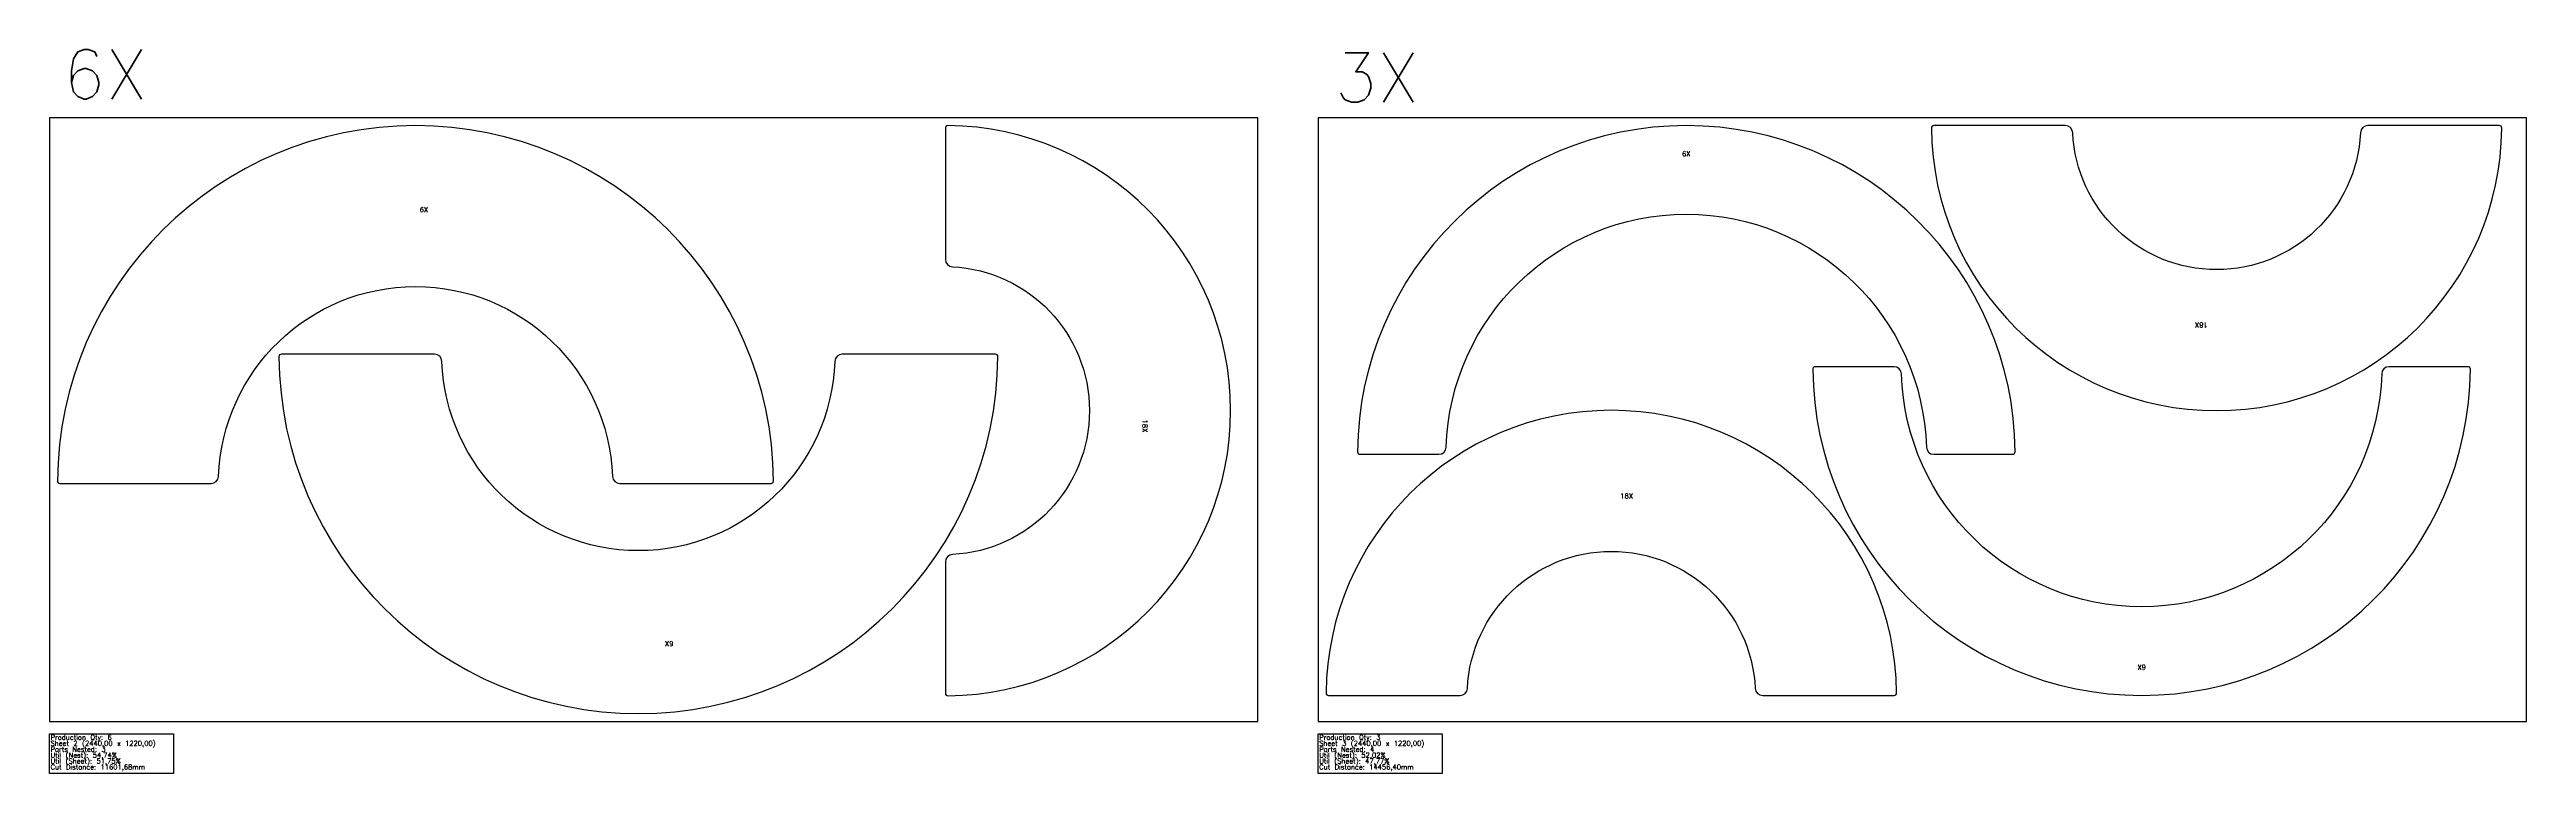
# Model space of a CAD drawing. Header units: millimetres. Extents: x 0 to 7564, y -105 to 1372.
# Drawn here: x 2562 to 7564, y -105 to 1358 of the extents above; entities that cross this region are included whole.
import ezdxf

# ---------------------------------------------------------------- set-up
doc = ezdxf.new("R2010")
doc.units = ezdxf.units.MM
for name, color, linetype in [('--NestedParts--', 7, 'Continuous'), ('sheet', 24, 'Continuous'), ('Stats', 7, 'Continuous'), ('Texto', 7, 'Continuous')]:
    doc.layers.add(name, color=color, linetype=linetype)
doc.styles.get("Standard").update_dxf_attribs({"font": 'txt.shx'})

msp = doc.modelspace()

# ---------------------------------------------------------------- linework, layer by layer
at = {"layer": '--NestedParts--', "color": 7}
for points in [[(2888.3, 480.9, 0.403613), (2903.3, 495.3, -0.964317), (3698.7, 495.3, 0.403613), (3713.7, 480.9), (4019, 480.9, 0.416255), (4024, 485.9, 0.99306), (2578, 485.9, 0.416255), (2583, 480.9)], [(4371.2, 933.6, 0.399922), (4385.4, 918.7, -0.952125), (4385.4, 337.4, 0.399922), (4371.2, 322.4), (4371.2, 57, 0.416781), (4376.2, 52, 0.991281), (4376.2, 1204, 0.416781), (4371.2, 1199)], [(5367.7, 539.9, 0.405453), (5382.6, 554.4, -0.970437), (6352.2, 554.4, 0.405453), (6367.2, 539.9), (6526.4, 539.9, 0.416438), (6531.4, 544.9, 0.992441), (5203.4, 544.9, 0.416438), (5208.4, 539.9)], [(7243.9, 1204, 0.399922), (7228.9, 1189.7, -0.952125), (6647.6, 1189.7, 0.399922), (6632.6, 1204), (6367.3, 1204, 0.416781), (6362.3, 1199, 0.991281), (7514.2, 1199, 0.416781), (7509.2, 1204)], [(4162.9, 742.1, 0.403587), (4147.9, 727.7, -0.964232), (3354.5, 727.7, 0.403587), (3339.5, 742.1), (3030.2, 742.1, 0.416246), (3025.2, 737.1, 0.993089), (4477.2, 737.1, 0.416246), (4472.2, 742.1)], [(7286.6, 716.8, 0.405453), (7271.6, 702.3, -0.970437), (6302, 702.3, 0.405453), (6287, 716.8), (6127.8, 716.8, 0.416438), (6122.8, 711.8, 0.992441), (7450.8, 711.8, 0.416438), (7445.8, 716.8)], [(5410.4, 52.7, 0.399922), (5425.3, 67, -0.952125), (6006.6, 67, 0.399922), (6021.6, 52.7), (6287, 52.7, 0.416781), (6292, 57.8, 0.991281), (5140, 57.8, 0.416781), (5145, 52.7)]]:
    msp.add_lwpolyline(points, format="xyb", close=True, dxfattribs=at)
at = {"layer": 'sheet', "color": 7}
for points in [[(2562, 0), (5002, 0), (5002, 1220), (2562, 1220)], [(5124, 0), (7564, 0), (7564, 1220), (5124, 1220)]]:
    msp.add_lwpolyline(points, close=True, dxfattribs=at)
at = {"layer": 'Stats', "color": 151}
for points in [[(2562, -25), (2812, -25), (2812, -105), (2562, -105), (2562, -25)], [(5124, -25), (5374, -25), (5374, -105), (5124, -105), (5124, -25)]]:
    msp.add_lwpolyline(points, close=True, dxfattribs=at)

# ---------------------------------------------------------------- texts
at = {"char_height": 100, "attachment_point": 1}
for s, insert in [('6X', (2588.9, 1357.7)), ('3X', (5157.1, 1351))]:
    msp.add_mtext_dynamic_manual_height_columns(s, width=265.409, gutter_width=1, heights=[0], dxfattribs=dict(at, insert=insert))
at = {"layer": 'Stats', "color": 60}
for s, p in [('Sheet 2 (2440,00 x 1220,00)', (2564, -49)), ('Production Qty: 6', (2564, -37)), ('Sheet 3 (2440,00 x 1220,00)', (5126, -49)), ('Production Qty: 3', (5126, -37)), ('Cut Distance: 11601,68mm', (2564, -97)), ('Parts Nested: 3', (2564, -61)), ('Util (Nest): 54,74%', (2564, -73)), ('Util (Sheet): 51,75%', (2564, -85)), ('Cut Distance: 14456,40mm', (5126, -97)), ('Parts Nested: 4', (5126, -61)), ('Util (Nest): 52,02%', (5126, -73)), ('Util (Sheet): 47,77%', (5126, -85))]:
    msp.add_text(s, height=10, dxfattribs=at).set_placement(p)
at = {"layer": 'Texto', "color": 3, "char_height": 10, "width": 38.745, "attachment_point": 1}
for s, insert in [('6X', (5858.6, 1152)), ('6X', (3309.4, 1039.3)), ('18X', (5734, 460.7))]:
    msp.add_mtext(s, dxfattribs=dict(at, insert=insert))
for s, insert, rotation in [('18X', (6920.2, 796.1), 180), ('18X', (4779.1, 610), 270), ('6X', (3821.9, 152.2), 180), ('6X', (6795.6, 104.7), 180)]:
    msp.add_mtext(s, dxfattribs=dict(at, insert=insert, rotation=rotation))

doc.saveas('drawing.dxf')
